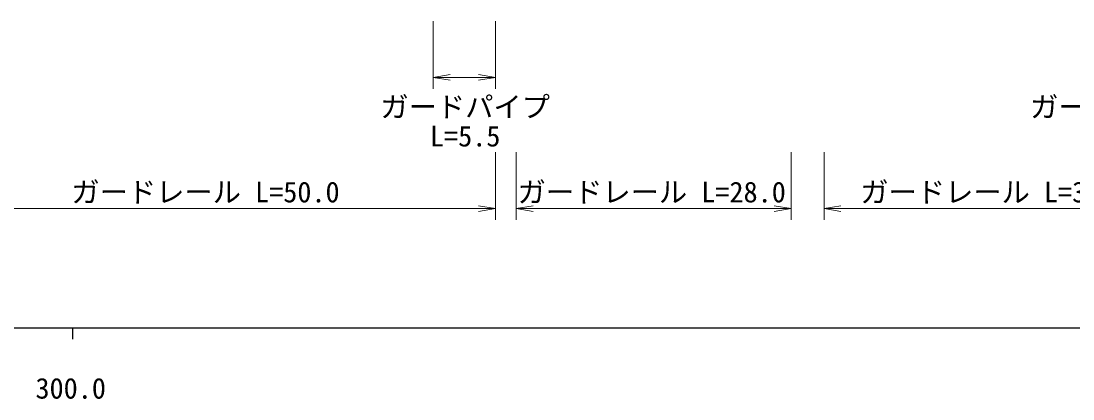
# Model space of a CAD drawing. Units: millimetres, scale not verified. Extents: x 40000 to 680000, y 20000 to 380000.
# Drawn here: x 363450 to 456514, y 198715 to 232182 of the extents above; entities that cross this region are included whole.
import ezdxf
from ezdxf.enums import TextEntityAlignment as Align

# ---------------------------------------------------------------- set-up
doc = ezdxf.new("R2010")
doc.units = ezdxf.units.MM
doc.header["$LTSCALE"] = 1000
doc.layers.add('M-STR-HTXT', color=7, linetype='Continuous', lineweight=13)
doc.layers.add('M-TTL-BAND', color=7, linetype='Continuous', lineweight=25)
doc.styles.add('ＭＳ ゴシック', font='')
doc.styles.get('ＭＳ ゴシック').set_extended_font_data('MS Gothic')

# ---------------------------------------------------------------- blocks, each defined once
blk = doc.blocks.new('open_arrow')
at = {"color": 0, "linetype": 'Continuous', "lineweight": -2}
blk.add_lwpolyline([(7.5, 1.25), (0, 0), (7.5, -1.25)], dxfattribs=at)

msp = doc.modelspace()

# ---------------------------------------------------------------- linework, layer by layer
at = {"layer": 'M-STR-HTXT'}
for p, q in [((399913, 232182), (399913, 226182)), ((405413, 232182), (405413, 226182)), ((399913, 227182), (405413, 227182)), ((405419, 220573), (405419, 214573)), ((407247, 220573), (407247, 214573)), ((431580, 220573), (431580, 214573)), ((434490, 220573), (434490, 214573)), ((353033, 215573), (405419, 215573)), ((407247, 215573), (431580, 215573)), ((434490, 215573), (464500, 215573))]:
    msp.add_line(p, q, dxfattribs=at)
at = {"layer": 'M-TTL-BAND'}
for p, q in [((40000, 205000), (579000, 205000)), ((368000, 205000), (368000, 204000))]:
    msp.add_line(p, q, dxfattribs=at)

# ---------------------------------------------------------------- block references
at = {"layer": 'M-STR-HTXT', "xscale": 200, "yscale": 200}
for p in [(399913, 227182), (407247, 215573), (434490, 215573)]:
    msp.add_blockref('open_arrow', p, dxfattribs=at)
at = {"layer": 'M-STR-HTXT', "xscale": 200, "yscale": 200, "rotation": 180}
for p in [(405413, 227182), (405419, 215573), (431580, 215573)]:
    msp.add_blockref('open_arrow', p, dxfattribs=at)

# ---------------------------------------------------------------- texts
at = {"layer": 'M-STR-HTXT', "style": 'ＭＳ ゴシック'}
for s, p in [('ガードパイプ', (402744, 223115)), ('ガードパイプ', (460226, 223115)), ('L=5.5', (402744, 220522)), ('ガードレール L=50.0', (379770, 215573)), ('ガードレール L=28.0', (419246, 215573)), ('ガードレール L=30.0', (449566, 215573))]:
    msp.add_text(s, height=1833, dxfattribs=at).set_placement(p, align=Align.BOTTOM_CENTER)
at = {"layer": 'M-TTL-BAND', "style": 'ＭＳ ゴシック'}
msp.add_text('300.0', height=1833, dxfattribs=at).set_placement((367844, 198195), align=Align.BOTTOM_CENTER)

doc.saveas('drawing.dxf')
